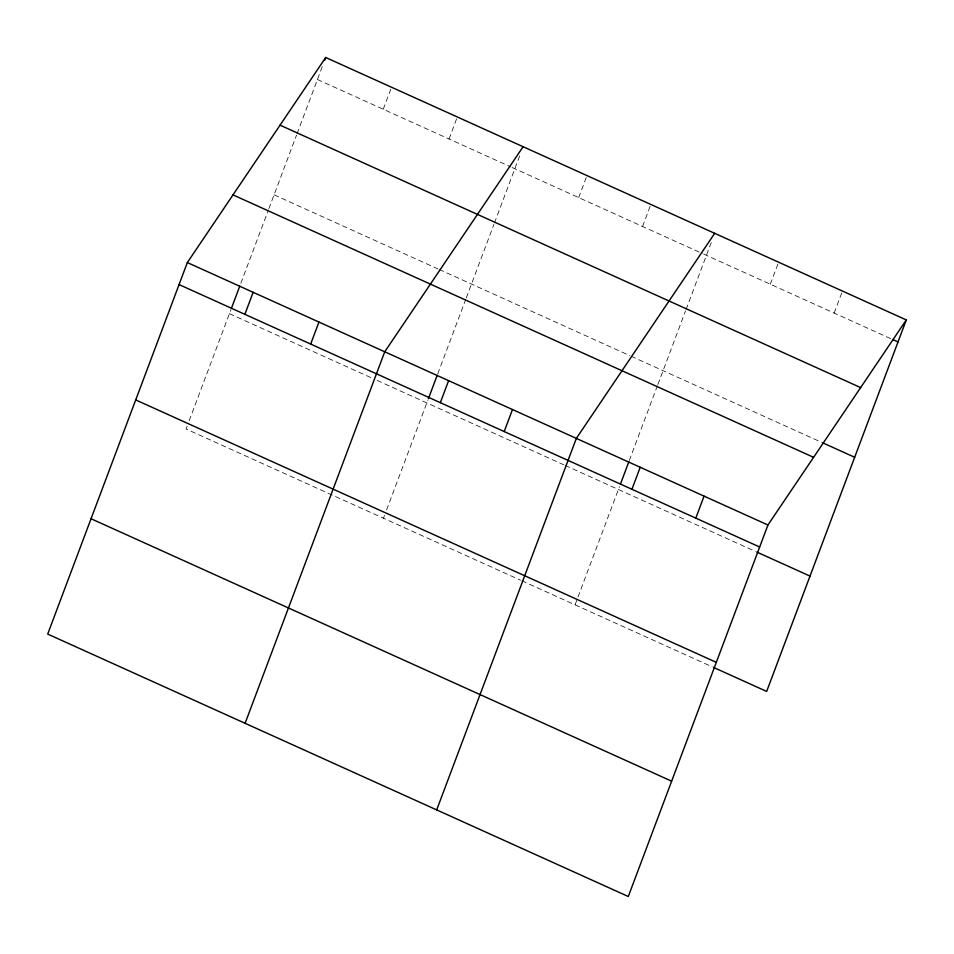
<?xml version="1.0" encoding="UTF-8"?>
<svg xmlns="http://www.w3.org/2000/svg" width="954" height="954" viewBox="0 0 954 954"><rect width="100%" height="100%" fill="white"/><g stroke="black" fill="none" stroke-linecap="round" stroke-linejoin="round"><path stroke-width="0.72" stroke-dasharray="4.77 3.58" d="M187.115 426.223L186.066 429.002L520.514 580.175M189.202 420.666L230.975 309.525M240.849 283.266L268.372 210.035M268.885 208.652L296.539 135.086M297.064 133.703L322.607 65.743M383.234 109.245L391.51 87.231M449.036 138.998L457.312 116.972M383.472 518.225L384.51 515.446M386.608 509.889L427.857 400.131M437.731 373.873L465.767 299.27M466.291 297.887L493.945 224.321M494.47 222.926L520.526 153.594M578.696 197.597L586.972 175.584M642.567 226.468L650.843 204.454M575.059 604.824L619.456 486.731M629.318 460.484L657.366 385.869M657.89 384.486L685.532 310.921M686.057 309.525L711.601 241.577M770.295 284.209L778.571 262.195M834.166 313.079L842.43 291.053M317.432 79.504L510.807 166.914M512.155 167.522L702.442 253.537M703.766 254.134L891.37 338.932M274.084 194.843L437.91 268.897M439.257 269.493L629.819 355.639M631.143 356.236L821.406 442.239M229.425 313.663L371.762 378.011M377.14 380.431L563.862 464.836M565.197 465.445L755.461 551.448M521.838 580.771L712.113 666.774"/><path stroke-width="1.43" d="M187.342 262.565L47.7 634.076L628.292 896.51L767.934 524.998L906.3 319.924L325.708 57.49L187.342 262.565L767.934 524.998M231.5 308.142L239.812 286.033M324.67 60.245L325.708 57.49M244.868 314.331L253.144 292.306M310.67 344.072L318.946 322.047M245.106 723.299L384.736 351.799L523.114 146.713M428.382 398.748L437.206 375.256M440.331 402.683L448.607 380.658M504.201 431.542L512.477 409.528M436.693 809.91L576.335 438.399L714.701 233.325M620.494 483.976L628.805 461.867M631.93 489.283L640.206 467.269M695.788 518.153L704.064 496.14M906.3 319.924L766.658 691.435L713.437 667.371M892.705 339.541L898.024 341.937M280.047 125.165L860.639 387.598M822.742 442.835L854.677 457.276M233.003 194.89L813.595 457.324M179.066 284.578L759.658 547.012M756.784 552.044L810.006 576.097M135.718 399.917L716.311 662.35M91.047 518.737L671.64 781.171"/></g></svg>
